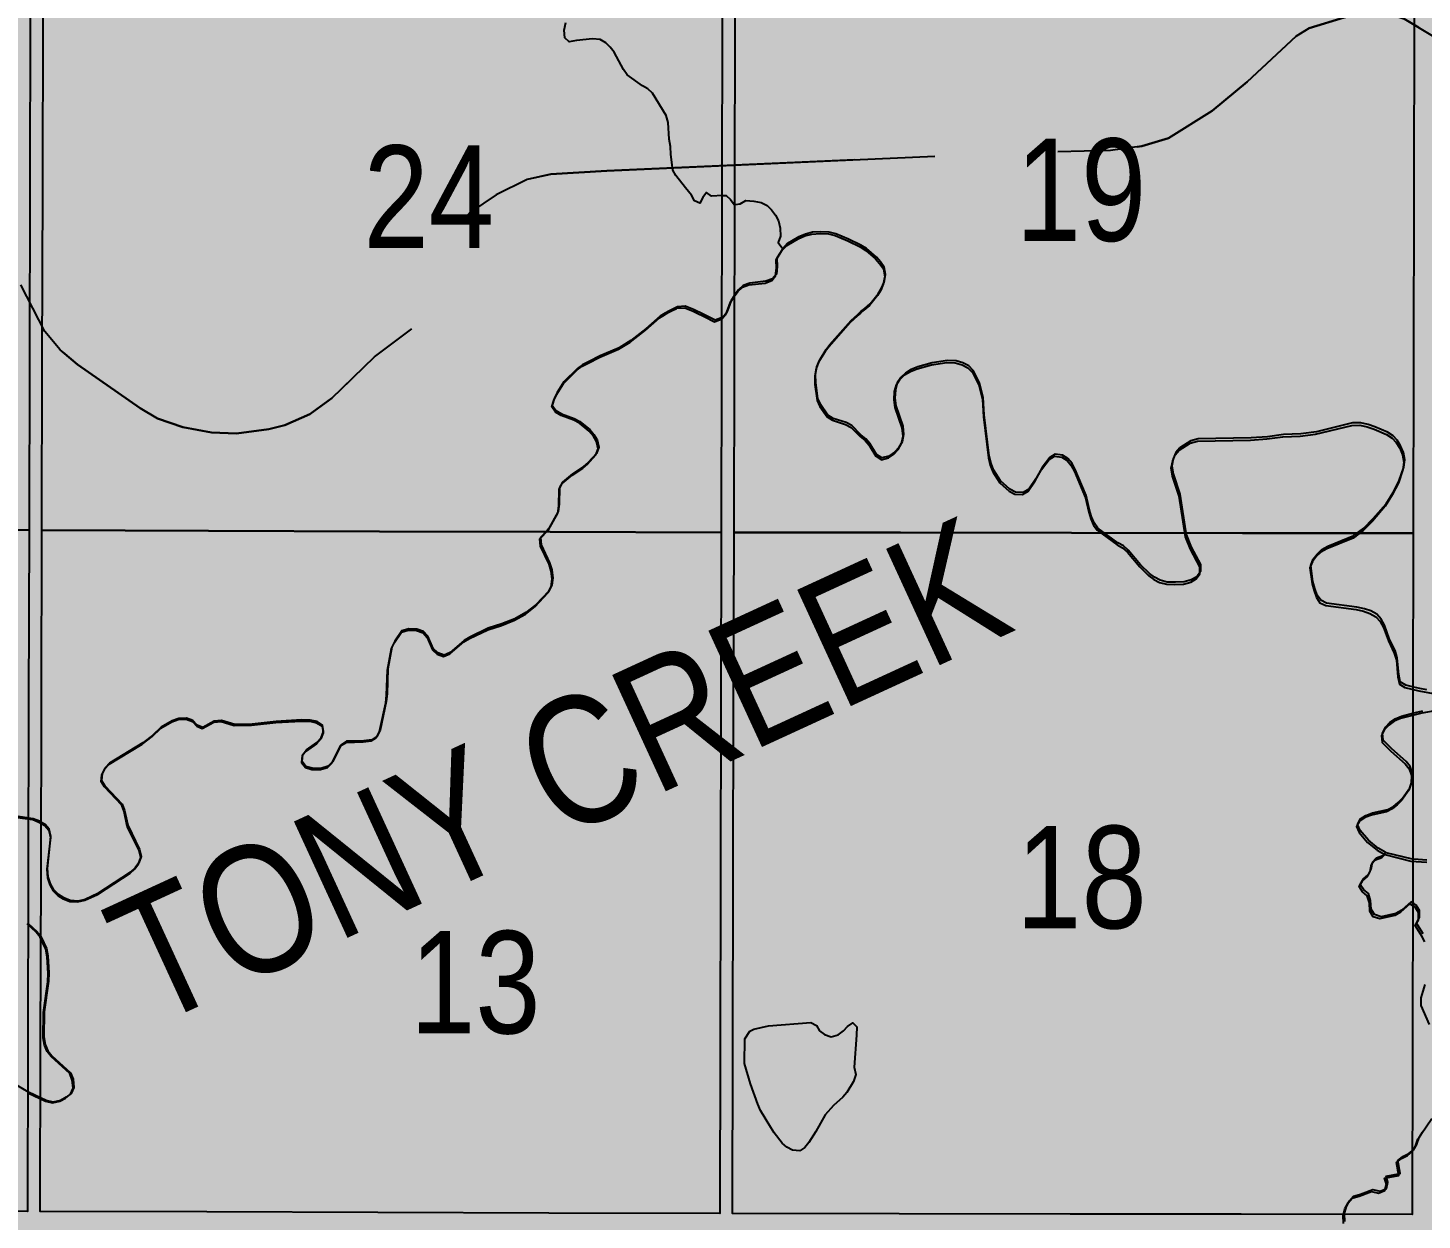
# Model space of a CAD drawing. Extents: x 403018 to 417191, y 6033193 to 6042673.
# Drawn here: x 414358.1 to 414467, y 6036726.9 to 6036820 of the extents above; entities that cross this region are included whole.
import ezdxf
from ezdxf.enums import TextEntityAlignment as Align

# ---------------------------------------------------------------- set-up
doc = ezdxf.new("R2010")
doc.units = 0
doc.header["$LTSCALE"] = 5
doc.linetypes.add('DASHED2', pattern=[9.525, 6.35, -3.175])
for name, color, linetype in [('Quarters', 8, 'Continuous'), ('RoadSeg', 57, 'DASHED2'), ('T-WATER', 160, 'Continuous'), ('T-WATER-T', 170, 'Continuous')]:
    doc.layers.add(name, color=color, linetype=linetype)
doc.layers.add('ROUTE-MAP-BACKGROUND-H', color=7, linetype='Continuous', true_color=0xf0ebff)
doc.styles.add('120', font='ARIALN.TTF', dxfattribs={"height": 13})
doc.styles.add('TXT', font='ARIALN.TTF', dxfattribs={"height": 0.2})

msp = doc.modelspace()

# ---------------------------------------------------------------- hatches: boundary and pattern name
at = {"layer": 'ROUTE-MAP-BACKGROUND-H'}
h = msp.add_hatch(color=256, dxfattribs=at)
h.dxf.hatch_style = 1
h.paths.add_polyline_path([(412923.423, 6037807.465), (416092.9, 6037807.465), (416092.9, 6035965.758), (412923.423, 6035965.758)])

# ---------------------------------------------------------------- linework, layer by layer
at = {"layer": 'Quarters'}
for points in [[(414358.182, 6036794.153), (414358.149, 6036780.765), (414344.801, 6036780.808), (414331.452, 6036780.851), (414318.103, 6036780.894), (414305.089, 6036780.936), (414305.126, 6036794.323), (414305.163, 6036807.71), (414305.178, 6036813.314), (414305.2, 6036821.097), (414305.237, 6036834.484), (414318.246, 6036834.443), (414331.59, 6036834.4), (414344.934, 6036834.357), (414358.278, 6036834.314), (414358.246, 6036820.927), (414358.214, 6036807.54), (414358.182, 6036794.153)], [(414412.241, 6036793.977), (414412.214, 6036780.59), (414398.865, 6036780.633), (414385.516, 6036780.677), (414372.168, 6036780.72), (414359.154, 6036780.762), (414359.186, 6036794.149), (414359.218, 6036807.537), (414359.251, 6036820.924), (414359.283, 6036834.311), (414372.292, 6036834.269), (414385.636, 6036834.226), (414398.98, 6036834.183), (414412.324, 6036834.14), (414412.296, 6036820.752), (414412.269, 6036807.365), (414412.241, 6036793.977)], [(414426.232, 6036780.574), (414413.218, 6036780.589), (414413.245, 6036793.976), (414413.273, 6036807.364), (414413.301, 6036820.751), (414413.328, 6036834.138), (414426.338, 6036834.124), (414439.682, 6036834.109), (414453.027, 6036834.094), (414466.371, 6036834.079), (414466.348, 6036820.691), (414466.325, 6036807.304), (414466.303, 6036793.916), (414466.28, 6036780.528), (414452.931, 6036780.544), (414439.581, 6036780.559), (414426.232, 6036780.574)], [(414358.053, 6036740.604), (414358.021, 6036727.552), (414344.668, 6036727.595), (414331.314, 6036727.638), (414317.961, 6036727.681), (414304.942, 6036727.723), (414304.961, 6036734.681), (414304.978, 6036740.775), (414305.015, 6036754.162), (414305.052, 6036767.549), (414305.089, 6036780.936), (414318.103, 6036780.894), (414331.452, 6036780.851), (414344.801, 6036780.808), (414358.149, 6036780.765), (414358.117, 6036767.378), (414358.085, 6036753.991), (414358.053, 6036740.604)], [(414412.131, 6036740.428), (414412.104, 6036727.375), (414398.751, 6036727.419), (414385.398, 6036727.463), (414372.044, 6036727.506), (414359.025, 6036727.548), (414359.057, 6036740.6), (414359.089, 6036753.988), (414359.121, 6036767.375), (414359.154, 6036780.762), (414372.168, 6036780.72), (414385.516, 6036780.677), (414398.865, 6036780.633), (414412.214, 6036780.59), (414412.186, 6036767.203), (414412.158, 6036753.815), (414412.131, 6036740.428)], [(414426.127, 6036727.359), (414413.108, 6036727.374), (414413.135, 6036740.426), (414413.163, 6036753.814), (414413.19, 6036767.201), (414413.218, 6036780.589), (414426.232, 6036780.574), (414439.581, 6036780.559), (414452.931, 6036780.544), (414466.28, 6036780.528), (414466.257, 6036767.141), (414466.234, 6036753.753), (414466.211, 6036740.366), (414466.189, 6036727.313), (414452.835, 6036727.328), (414439.481, 6036727.344), (414426.127, 6036727.359)]]:
    msp.add_lwpolyline(points, close=True, dxfattribs=at)
at = {"layer": 'RoadSeg', "flags": 128}
msp.add_lwpolyline([(414466.715, 6036820.039), (414465.564, 6036820.727), (414463.966, 6036821.227), (414462.6, 6036821.16), (414460.869, 6036820.827), (414458.138, 6036819.994), (414457.139, 6036819.362), (414453.31, 6036815.799), (414450.579, 6036813.534), (414447.149, 6036811.403), (414445.085, 6036810.771), (414442.621, 6036810.437), (414432.198, 6036810.138), (414403.293, 6036808.839), (414398.898, 6036808.573), (414397.066, 6036808.173), (414394.635, 6036806.974), (414392.637, 6036805.609), (414391.838, 6036804.71), (414390.972, 6036803.311), (414390.606, 6036802.079), (414390.173, 6036799.349), (414389.74, 6036798.116), (414389.307, 6036797.417), (414385.145, 6036794.32), (414381.815, 6036791.09), (414380.083, 6036789.825), (414378.118, 6036788.959), (414376.886, 6036788.659), (414374.356, 6036788.326), (414372.391, 6036788.393), (414370.16, 6036788.826), (414368.195, 6036789.492), (414366.83, 6036790.291), (414361.935, 6036793.721), (414360.569, 6036794.853), (414359.371, 6036796.285), (414356.973, 6036801.013), (414355.807, 6036802.246), (414355.075, 6036802.679), (414354.176, 6036802.945), (414353.31, 6036803.078), (414352.577, 6036802.978), (414351.445, 6036802.512), (414350.413, 6036801.846), (414346.383, 6036797.35), (414345.618, 6036796.784), (414343.32, 6036795.586), (414340.922, 6036794.453), (414339.657, 6036794.154), (414338.758, 6036794.087), (414336.094, 6036794.287), (414334.495, 6036793.987), (414324.339, 6036789.625), (414321.642, 6036788.959), (414318.711, 6036789.125), (414321.642, 6036788.959), (414324.339, 6036789.625), (414334.495, 6036793.987), (414336.094, 6036794.287), (414338.758, 6036794.087), (414339.657, 6036794.154), (414340.922, 6036794.453), (414343.32, 6036795.586), (414341.688, 6036798.15), (414341.122, 6036799.315), (414341.022, 6036800.714), (414341.189, 6036803.877), (414340.256, 6036805.709), (414339.524, 6036806.075), (414334.762, 6036805.975), (414328.002, 6036805.542), (414327.169, 6036805.576), (414326.37, 6036805.842), (414325.438, 6036806.641), (414319.744, 6036815.066), (414319.144, 6036816.265), (414319.044, 6036817.597), (414319.078, 6036834.347), (414319.044, 6036817.597), (414319.144, 6036816.265), (414319.744, 6036815.066), (414325.438, 6036806.641), (414326.37, 6036805.842), (414327.169, 6036805.576), (414328.002, 6036805.542), (414334.762, 6036805.975), (414339.524, 6036806.075), (414340.256, 6036805.709), (414341.189, 6036803.877), (414341.022, 6036800.714), (414341.122, 6036799.315), (414341.688, 6036798.15), (414343.32, 6036795.586), (414345.618, 6036796.784), (414346.383, 6036797.35), (414350.413, 6036801.846), (414351.445, 6036802.512), (414352.577, 6036802.978), (414353.31, 6036803.078), (414354.176, 6036802.945), (414355.075, 6036802.679), (414355.807, 6036802.246), (414356.973, 6036801.013), (414359.371, 6036796.285), (414360.569, 6036794.853), (414361.935, 6036793.721), (414366.83, 6036790.291), (414368.195, 6036789.492), (414370.16, 6036788.826), (414372.391, 6036788.393), (414374.356, 6036788.326), (414376.886, 6036788.659), (414378.118, 6036788.959), (414380.083, 6036789.825), (414381.815, 6036791.09), (414385.145, 6036794.32), (414389.307, 6036797.417), (414389.74, 6036798.116), (414390.173, 6036799.349), (414390.606, 6036802.079), (414390.972, 6036803.311), (414391.838, 6036804.71), (414392.637, 6036805.609), (414394.635, 6036806.974), (414397.066, 6036808.173), (414398.898, 6036808.573), (414403.293, 6036808.839), (414432.198, 6036810.138), (414442.621, 6036810.437), (414445.085, 6036810.771), (414447.149, 6036811.403), (414450.579, 6036813.534), (414453.31, 6036815.799), (414457.139, 6036819.362), (414458.138, 6036819.994), (414460.869, 6036820.827), (414462.6, 6036821.16), (414463.966, 6036821.227), (414465.564, 6036820.727), (414468.961, 6036818.696), (414474.189, 6036813.634), (414478.851, 6036810.704), (414489.041, 6036804.676), (414491.172, 6036803.578), (414496.134, 6036801.546), (414499.164, 6036799.881), (414502.627, 6036798.283), (414505.724, 6036797.384), (414509.154, 6036797.417), (414510.486, 6036797.784), (414515.548, 6036798.616), (414518.445, 6036798.782), (414523.739, 6036798.616), (414529.966, 6036797.75), (414533.863, 6036797.417)], dxfattribs=at)
at = {"layer": 'T-WATER', "linetype": 'Continuous', "flags": 128}
for points in [[(414412.32, 6036806.916), (414411.464, 6036806.863), (414411.076, 6036807.144), (414410.78, 6036806.762), (414410.544, 6036806.32), (414410.122, 6036806.499), (414409.885, 6036806.941), (414409.438, 6036807.51), (414408.677, 6036808.472), (414408.445, 6036808.906), (414408.286, 6036810.105), (414408.26, 6036810.743), (414408.145, 6036811.306), (414408.071, 6036812.621), (414407.91, 6036813.164), (414406.863, 6036814.906), (414406.491, 6036815.24), (414406.061, 6036815.492), (414404.874, 6036816.354), (414404.587, 6036816.76), (414403.853, 6036818.105), (414403.556, 6036818.511), (414403.201, 6036818.849), (414402.774, 6036819.097), (414402.17, 6036819.158), (414400.919, 6036819.019), (414400.344, 6036818.907), (414399.994, 6036819.243), (414399.964, 6036819.834), (414400.073, 6036820.433)], [(414412.32, 6036806.916), (414412.605, 6036806.927), (414412.957, 6036806.611), (414413.242, 6036806.203), (414413.321, 6036806.21), (414413.696, 6036806.255), (414414.133, 6036806.511), (414414.774, 6036806.481), (414415.345, 6036806.357), (414415.801, 6036806.13), (414416.15, 6036805.793), (414416.456, 6036805.388), (414416.704, 6036804.923), (414416.825, 6036804.35), (414416.862, 6036803.729), (414416.66, 6036803.25), (414417.02, 6036802.75)], [(414423.126, 6036803.035), (414422.174, 6036803.503), (414421.179, 6036803.928), (414420.644, 6036804.06), (414419.993, 6036804.071), (414419.339, 6036804.038), (414418.798, 6036803.897), (414418.285, 6036803.678), (414417.393, 6036803.156), (414417.02, 6036802.75)], [(414417.02, 6036802.75), (414416.575, 6036802.026), (414416.597, 6036801.361), (414416.525, 6036800.772), (414416.222, 6036800.399), (414415.715, 6036800.213), (414414.447, 6036800.07), (414413.931, 6036799.883), (414413.56, 6036799.548), (414413.301, 6036799.196), (414413.27, 6036799.155), (414413.002, 6036798.717), (414412.78, 6036798.147), (414412.675, 6036797.879), (414412.619, 6036797.749), (414412.304, 6036797.392)], [(414449.65, 6036778.08), (414449.661, 6036777.536), (414449.37, 6036777.128), (414448.941, 6036776.878), (414448.387, 6036776.728), (414447.702, 6036776.697), (414447.051, 6036776.713), (414446.517, 6036776.857), (414446.056, 6036777.093), (414445.678, 6036777.376), (414444.977, 6036778.068), (414444.002, 6036779.204), (414443.633, 6036779.541), (414443.208, 6036779.789), (414441.928, 6036780.717), (414441.63, 6036780.933), (414441.353, 6036781.33), (414441.137, 6036781.81), (414440.981, 6036782.336), (414440.721, 6036783.465), (414439.879, 6036785.501), (414439.647, 6036785.929), (414439.623, 6036785.974), (414439.293, 6036786.361), (414438.884, 6036786.624), (414438.318, 6036786.707), (414437.89, 6036786.449), (414437.303, 6036785.658), (414436.804, 6036784.787), (414436.257, 6036783.966), (414435.799, 6036783.702), (414435.197, 6036783.736), (414434.757, 6036783.982), (414434.024, 6036784.627), (414433.489, 6036785.489), (414433.294, 6036785.987), (414433.152, 6036786.579), (414432.748, 6036789.775), (414432.674, 6036791.135), (414432.407, 6036792.286), (414431.893, 6036793.238), (414431.55, 6036793.614), (414431.102, 6036793.852), (414430.562, 6036793.991), (414429.903, 6036794.024), (414428.7, 6036793.833), (414427.589, 6036793.523), (414427.069, 6036793.309), (414426.61, 6036793.037), (414426.244, 6036792.69), (414425.969, 6036792.275), (414425.824, 6036791.743), (414425.781, 6036791.091), (414425.864, 6036790.489), (414426.406, 6036788.903), (414426.47, 6036788.253), (414426.344, 6036787.682), (414426.084, 6036787.222), (414425.747, 6036786.851), (414425.324, 6036786.552), (414424.767, 6036786.42), (414424.341, 6036786.685), (414423.829, 6036787.544), (414423.51, 6036787.911), (414423.12, 6036788.226), (414422.42, 6036788.935), (414421.98, 6036789.17), (414420.969, 6036789.489), (414420.54, 6036789.755), (414419.991, 6036790.57), (414419.777, 6036791.044), (414419.605, 6036792.284), (414419.594, 6036792.949), (414419.691, 6036793.531), (414419.889, 6036794.028), (414420.41, 6036794.871), (414420.712, 6036795.276), (414422.366, 6036797.141), (414422.888, 6036797.63), (414423.155, 6036797.874), (414423.433, 6036798.098), (414423.861, 6036798.457), (414424.473, 6036799.244), (414424.742, 6036799.662), (414424.944, 6036800.143), (414425.058, 6036800.74), (414424.953, 6036801.319), (414424.654, 6036801.735), (414424.344, 6036802.101), (414423.565, 6036802.763), (414423.126, 6036803.035)], [(414412.304, 6036797.392), (414411.757, 6036797.169), (414410.588, 6036797.752), (414410.322, 6036797.886), (414410.055, 6036797.996), (414409.402, 6036798.259), (414408.792, 6036798.223), (414408.383, 6036798.018), (414408.116, 6036797.884), (414407.85, 6036797.728), (414407.438, 6036797.488), (414406.34, 6036796.505), (414405.149, 6036795.575), (414404.243, 6036795.022), (414402.769, 6036794.399), (414401.862, 6036793.931), (414401.389, 6036793.692), (414400.998, 6036793.41), (414399.926, 6036792.359), (414399.398, 6036791.512), (414399.174, 6036791.027), (414399.02, 6036790.523), (414399.297, 6036790.11), (414399.755, 6036789.854), (414400.728, 6036789.497), (414401.177, 6036789.252), (414401.948, 6036788.627), (414402.279, 6036788.253), (414402.528, 6036787.823), (414402.653, 6036787.243), (414402.467, 6036786.768), (414401.823, 6036786.058), (414401.457, 6036785.736), (414400.612, 6036785.181), (414399.831, 6036784.527), (414399.59, 6036784.102), (414399.563, 6036782.803), (414399.487, 6036782.221), (414398.759, 6036780.909), (414398.613, 6036780.753), (414398.093, 6036780.199), (414398.155, 6036779.635), (414398.815, 6036778.224), (414398.985, 6036777.677), (414399.066, 6036777.047), (414398.987, 6036776.467), (414398.745, 6036776.01), (414397.734, 6036774.928), (414396.958, 6036774.334), (414396.101, 6036773.844), (414395.087, 6036773.443), (414394.016, 6036773.104), (414392.593, 6036772.42), (414392.149, 6036772.148), (414391.045, 6036771.22), (414390.571, 6036771.002), (414390.076, 6036771.177), (414389.706, 6036771.517), (414389.292, 6036772.496), (414388.962, 6036772.851), (414388.447, 6036773.033), (414387.81, 6036773.068), (414387.268, 6036772.91), (414386.724, 6036772.085), (414386.496, 6036771.623), (414386.179, 6036769.93), (414386.119, 6036767.992), (414386.052, 6036767.386), (414385.576, 6036765.148), (414385.523, 6036765.042), (414385.34, 6036764.67), (414384.921, 6036764.399), (414384.289, 6036764.318), (414382.96, 6036764.272), (414382.531, 6036764.003), (414381.847, 6036762.666), (414381.508, 6036762.319), (414380.954, 6036762.16), (414380.291, 6036762.166), (414379.775, 6036762.309), (414379.476, 6036762.705), (414379.524, 6036763.244), (414379.836, 6036763.607), (414380.641, 6036764.18), (414380.977, 6036764.551), (414381.161, 6036765.032), (414381.083, 6036765.546), (414380.649, 6036765.809), (414380.112, 6036765.929), (414379.443, 6036765.941), (414377.459, 6036765.832)], [(414467.341, 6036768.304), (414466.792, 6036768.401), (414466.336, 6036768.512), (414465.699, 6036768.667), (414465.268, 6036768.914), (414465.145, 6036769.503), (414465.025, 6036770.796), (414464.867, 6036771.357), (414464.402, 6036772.314), (414464.026, 6036773.342), (414463.772, 6036773.821), (414463.421, 6036774.197), (414462.957, 6036774.455), (414462.457, 6036774.625), (414461.881, 6036774.75), (414459.506, 6036775.075), (414459.048, 6036775.287), (414458.771, 6036775.69), (414458.593, 6036776.215), (414458.442, 6036776.767), (414458.272, 6036778.012), (414458.459, 6036778.512), (414458.765, 6036778.906), (414459.13, 6036779.25), (414459.6, 6036779.515), (414461.635, 6036780.343), (414462.128, 6036780.71), (414462.428, 6036780.932), (414463.156, 6036781.676), (414464.157, 6036782.824), (414464.697, 6036783.714), (414465.186, 6036784.657), (414465.531, 6036785.698), (414465.62, 6036786.26), (414465.507, 6036786.849), (414465.293, 6036787.363), (414465.018, 6036787.792), (414464.698, 6036788.139), (414464.254, 6036788.426), (414463.281, 6036788.85), (414462.744, 6036789.022), (414462.184, 6036789.143), (414461.535, 6036789.141), (414458.717, 6036788.456), (414457.504, 6036788.289), (414456.15, 6036788.241), (414454.901, 6036788.062), (414453.626, 6036787.971), (414449.478, 6036787.892), (414448.903, 6036787.739), (414448.036, 6036787.19), (414447.719, 6036786.827), (414447.534, 6036786.352), (414447.426, 6036785.787), (414447.516, 6036785.162), (414448.04, 6036783.583), (414448.483, 6036780.716), (414448.528, 6036780.425), (414448.919, 6036779.449), (414449.65, 6036778.08)], [(414464.138, 6036755.593), (414463.548, 6036755.926), (414462.789, 6036756.542), (414462.143, 6036757.306), (414461.93, 6036757.779), (414462.162, 6036758.215), (414462.58, 6036758.487), (414463.104, 6036758.681), (414464.282, 6036758.94), (414464.725, 6036759.183), (414465.108, 6036759.491), (414465.445, 6036759.835), (414466.015, 6036760.648), (414466.187, 6036761.183), (414466.215, 6036761.776), (414466.028, 6036762.298), (414465.727, 6036762.704), (414464.606, 6036763.679), (414463.918, 6036764.359), (414463.881, 6036764.904), (414464.114, 6036765.377), (414464.443, 6036765.73), (414464.86, 6036766.024), (414465.352, 6036766.243), (414466.335, 6036766.488), (414467.022, 6036766.656)], [(414377.459, 6036765.832), (414375.576, 6036765.623), (414374.216, 6036765.587), (414373.189, 6036765.911), (414372.622, 6036765.852), (414371.717, 6036765.358), (414371.286, 6036765.536), (414370.944, 6036765.907), (414370.454, 6036766.076), (414369.839, 6036766.064), (414369.334, 6036765.878), (414368.479, 6036765.375), (414367.792, 6036764.726), (414367.027, 6036764.142), (414364.437, 6036762.571), (414364.109, 6036762.194), (414363.869, 6036761.741), (414363.812, 6036761.204), (414364.074, 6036760.786), (414365.429, 6036759.37), (414365.613, 6036758.864), (414365.856, 6036757.713), (414366.783, 6036755.811), (414366.916, 6036755.27), (414366.737, 6036754.773), (414366.447, 6036754.396), (414366.082, 6036754.052), (414366.064, 6036754.04), (414363.534, 6036752.371), (414362.541, 6036751.927), (414361.985, 6036751.797), (414361.367, 6036751.839), (414360.859, 6036752.04), (414360.442, 6036752.308), (414360.074, 6036752.669), (414359.825, 6036753.14), (414359.635, 6036753.675), (414359.608, 6036754.054), (414359.587, 6036754.348), (414359.852, 6036756.836), (414359.73, 6036757.401), (414359.409, 6036757.778), (414359.135, 6036757.934), (414358.961, 6036758.032), (414358.472, 6036758.221), (414358.13, 6036758.273), (414357.291, 6036758.401)], [(414467.047, 6036749.228), (414466.533, 6036750.056), (414466.776, 6036750.508), (414466.779, 6036751.059), (414466.511, 6036751.482), (414466.324, 6036751.601), (414466.103, 6036751.737), (414465.382, 6036751.081), (414464.927, 6036750.821), (414463.772, 6036750.571), (414463.246, 6036750.733), (414462.982, 6036751.17), (414462.94, 6036751.833), (414462.775, 6036752.373), (414462.408, 6036752.682), (414462.143, 6036753.087), (414462.402, 6036753.533), (414462.763, 6036753.844), (414462.809, 6036753.926), (414462.999, 6036754.273), (414463.092, 6036754.834), (414463.41, 6036755.178), (414463.909, 6036755.36), (414464.138, 6036755.593)], [(414464.138, 6036755.593), (414466.191, 6036755.091), (414466.326, 6036755.081), (414467.333, 6036755.004)], [(414358.053, 6036750.068), (414358.118, 6036750.008), (414358.757, 6036749.426), (414359.072, 6036749.033), (414359.122, 6036748.924), (414359.502, 6036748.098), (414359.616, 6036747.503), (414359.684, 6036746.19), (414359.66, 6036745.545), (414359.334, 6036743.148), (414359.295, 6036741.175), (414359.407, 6036740.587), (414359.614, 6036740.099), (414359.922, 6036739.708), (414361.385, 6036738.376), (414361.586, 6036737.866), (414361.651, 6036737.235), (414361.446, 6036736.758), (414361.062, 6036736.467), (414360.605, 6036736.22), (414360.043, 6036736.081), (414359.496, 6036736.217), (414359.104, 6036736.4), (414358.099, 6036736.869), (414357.216, 6036737.39)], [(414466.31, 6036732.363), (414466.565, 6036732.809), (414466.74, 6036733.326), (414466.999, 6036733.73)], [(414460.946, 6036726.765), (414460.911, 6036727.388), (414460.934, 6036727.476), (414461.052, 6036727.918), (414461.302, 6036728.374), (414461.616, 6036728.735), (414462.168, 6036728.885), (414463.129, 6036729.251), (414463.688, 6036729.132), (414464.182, 6036729.343), (414464.299, 6036729.838), (414464.152, 6036730.291), (414465.267, 6036730.499), (414465.078, 6036731.537), (414465.465, 6036731.848), (414465.934, 6036732.08), (414466.31, 6036732.363)]]:
    msp.add_lwpolyline(points, dxfattribs=at)
at = {"layer": 'T-WATER'}
for points in [[(414416.965, 6036802.614), (414417.339, 6036803.019), (414418.229, 6036803.54), (414418.742, 6036803.759), (414419.288, 6036803.905), (414419.941, 6036803.936), (414420.591, 6036803.925), (414421.125, 6036803.792), (414422.12, 6036803.366), (414423.072, 6036802.897), (414423.511, 6036802.624), (414424.28, 6036801.956), (414424.59, 6036801.59), (414424.889, 6036801.174), (414424.994, 6036800.595), (414424.883, 6036799.998), (414424.686, 6036799.515), (414424.416, 6036799.098), (414423.797, 6036798.313), (414423.369, 6036797.953), (414423.102, 6036797.729), (414422.918, 6036797.56)], [(414412.539, 6036797.582), (414412.567, 6036797.611), (414412.622, 6036797.752), (414412.728, 6036798.018), (414412.95, 6036798.581), (414413.22, 6036799.022), (414413.506, 6036799.411), (414413.876, 6036799.746), (414414.389, 6036799.933), (414415.659, 6036800.076), (414416.166, 6036800.265), (414416.469, 6036800.639), (414416.543, 6036801.225), (414416.52, 6036801.89), (414416.965, 6036802.614)], [(414407.791, 6036797.592), (414407.815, 6036797.606), (414408.081, 6036797.762), (414408.348, 6036797.895), (414408.723, 6036798.084), (414408.756, 6036798.101), (414409.368, 6036798.136), (414410.016, 6036797.867), (414410.283, 6036797.757), (414410.549, 6036797.623), (414410.621, 6036797.586)], [(414357.256, 6036758.333), (414358.437, 6036758.152), (414358.926, 6036757.962), (414359.372, 6036757.708), (414359.694, 6036757.33), (414359.815, 6036756.766), (414359.547, 6036754.279), (414359.595, 6036753.607), (414359.785, 6036753.072), (414360.033, 6036752.6), (414360.4, 6036752.24), (414360.817, 6036751.971), (414361.324, 6036751.77), (414361.941, 6036751.728), (414362.498, 6036751.856), (414363.491, 6036752.3), (414366.039, 6036753.977), (414366.404, 6036754.321), (414366.694, 6036754.698), (414366.874, 6036755.194), (414366.742, 6036755.735), (414365.816, 6036757.637), (414365.574, 6036758.788), (414365.391, 6036759.293), (414364.038, 6036760.71), (414363.778, 6036761.129), (414363.836, 6036761.664), (414364.076, 6036762.117), (414364.404, 6036762.493), (414366.994, 6036764.061), (414367.758, 6036764.645), (414368.446, 6036765.293), (414369.301, 6036765.795), (414369.806, 6036765.98), (414370.421, 6036765.993), (414370.91, 6036765.822), (414371.252, 6036765.451), (414371.682, 6036765.272), (414372.587, 6036765.765), (414373.154, 6036765.824), (414374.18, 6036765.499), (414375.539, 6036765.534), (414377.422, 6036765.74), (414379.405, 6036765.847), (414380.074, 6036765.835), (414380.611, 6036765.714), (414381.044, 6036765.452), (414381.121, 6036764.938), (414380.937, 6036764.457), (414380.601, 6036764.087), (414379.796, 6036763.514), (414379.483, 6036763.152), (414379.435, 6036762.613), (414379.733, 6036762.217), (414380.249, 6036762.074), (414380.911, 6036762.067), (414381.465, 6036762.225), (414381.804, 6036762.572), (414382.49, 6036763.907), (414382.919, 6036764.176), (414384.247, 6036764.221), (414384.879, 6036764.301), (414385.298, 6036764.572), (414385.534, 6036765.05), (414386.012, 6036767.285), (414386.08, 6036767.891), (414386.142, 6036769.828), (414386.46, 6036771.52), (414386.688, 6036771.982), (414387.233, 6036772.806), (414387.775, 6036772.963), (414388.412, 6036772.928), (414388.926, 6036772.745), (414389.256, 6036772.39), (414389.669, 6036771.411), (414390.038, 6036771.07), (414390.532, 6036770.895), (414391.007, 6036771.113), (414392.111, 6036772.04), (414392.556, 6036772.311), (414393.978, 6036772.993), (414395.049, 6036773.331), (414396.063, 6036773.731), (414396.92, 6036774.219), (414397.689, 6036774.813), (414398.701, 6036775.893), (414398.943, 6036776.349), (414399.022, 6036776.929), (414398.941, 6036777.558), (414398.771, 6036778.106), (414398.113, 6036779.516), (414398.052, 6036780.081), (414398.718, 6036780.79), (414399.446, 6036782.1), (414399.522, 6036782.682), (414399.551, 6036783.981), (414399.792, 6036784.405), (414400.573, 6036785.059), (414401.416, 6036785.612), (414401.782, 6036785.934), (414402.424, 6036786.642), (414402.609, 6036787.117), (414402.482, 6036787.695), (414402.233, 6036788.125), (414401.905, 6036788.502), (414401.137, 6036789.13), (414400.699, 6036789.375), (414399.728, 6036789.734), (414399.269, 6036789.988), (414398.994, 6036790.405), (414399.149, 6036790.911), (414399.369, 6036791.392), (414399.895, 6036792.237), (414400.967, 6036793.291), (414401.358, 6036793.573), (414401.832, 6036793.805), (414402.736, 6036794.276), (414404.208, 6036794.898), (414405.113, 6036795.451), (414406.307, 6036796.384), (414407.404, 6036797.366), (414407.525, 6036797.437), (414407.791, 6036797.592)], [(414410.621, 6036797.586), (414410.888, 6036797.452), (414411.704, 6036797.041), (414412.219, 6036797.246), (414412.285, 6036797.316), (414412.539, 6036797.582)], [(414422.918, 6036797.56), (414422.836, 6036797.485), (414422.303, 6036796.998), (414420.659, 6036795.13), (414420.346, 6036794.726), (414419.826, 6036793.883), (414419.629, 6036793.386), (414419.536, 6036792.804), (414419.545, 6036792.144), (414419.721, 6036790.907), (414419.933, 6036790.433), (414420.484, 6036789.617), (414420.913, 6036789.35), (414421.924, 6036789.03), (414422.364, 6036788.796), (414423.064, 6036788.084), (414423.454, 6036787.768), (414423.774, 6036787.4), (414424.294, 6036786.542), (414424.721, 6036786.275), (414425.278, 6036786.407), (414425.7, 6036786.706), (414426.036, 6036787.075), (414426.296, 6036787.535), (414426.422, 6036788.107), (414426.357, 6036788.755), (414425.806, 6036790.342), (414425.722, 6036790.944), (414425.765, 6036791.597), (414425.909, 6036792.128), (414426.18, 6036792.545), (414426.545, 6036792.893), (414427.004, 6036793.164), (414427.523, 6036793.378), (414428.633, 6036793.688), (414429.844, 6036793.874), (414430.503, 6036793.843), (414431.04, 6036793.698), (414431.489, 6036793.46), (414431.84, 6036793.085), (414432.355, 6036792.133), (414432.623, 6036790.982), (414432.698, 6036789.622), (414433.101, 6036786.425), (414433.24, 6036785.835), (414433.435, 6036785.336), (414433.974, 6036784.472), (414434.706, 6036783.827), (414435.147, 6036783.581), (414435.748, 6036783.546), (414436.205, 6036783.81), (414436.752, 6036784.63), (414437.249, 6036785.5), (414437.834, 6036786.291), (414438.262, 6036786.548), (414438.828, 6036786.465), (414439.237, 6036786.202), (414439.567, 6036785.814), (414439.823, 6036785.341), (414440.666, 6036783.305), (414440.925, 6036782.176), (414441.083, 6036781.65), (414441.299, 6036781.17), (414441.576, 6036780.773), (414443.153, 6036779.626), (414443.578, 6036779.377), (414443.946, 6036779.041), (414444.93, 6036777.902), (414445.63, 6036777.21), (414446.007, 6036776.926), (414446.467, 6036776.69), (414447.001, 6036776.546), (414447.652, 6036776.529), (414448.337, 6036776.558), (414448.891, 6036776.707), (414449.321, 6036776.956), (414449.612, 6036777.363), (414449.602, 6036777.907), (414448.872, 6036779.276), (414448.481, 6036780.251), (414447.991, 6036783.412), (414447.468, 6036784.99), (414447.378, 6036785.614), (414447.489, 6036786.182), (414447.675, 6036786.657), (414447.992, 6036787.019), (414448.845, 6036787.569), (414449.419, 6036787.718), (414453.565, 6036787.803), (414454.839, 6036787.892), (414456.088, 6036788.07), (414457.441, 6036788.117), (414458.655, 6036788.278), (414461.469, 6036788.958), (414462.115, 6036788.961), (414462.678, 6036788.84), (414463.216, 6036788.669), (414464.192, 6036788.243), (414464.633, 6036787.954), (414464.952, 6036787.606), (414465.227, 6036787.178), (414465.44, 6036786.663), (414465.554, 6036786.074), (414465.464, 6036785.512), (414465.117, 6036784.471), (414464.63, 6036783.529), (414464.091, 6036782.643), (414463.095, 6036781.478), (414462.366, 6036780.735), (414461.574, 6036780.147), (414459.539, 6036779.323), (414459.07, 6036779.059), (414458.705, 6036778.715), (414458.399, 6036778.322), (414458.212, 6036777.823), (414458.38, 6036776.579), (414458.53, 6036776.027), (414458.708, 6036775.502), (414458.984, 6036775.099), (414459.442, 6036774.887), (414461.816, 6036774.562), (414462.394, 6036774.435), (414462.892, 6036774.264), (414463.355, 6036774.006), (414463.704, 6036773.631), (414463.957, 6036773.152), (414464.332, 6036772.124), (414464.8, 6036771.166), (414464.957, 6036770.606), (414465.078, 6036769.314), (414465.2, 6036768.725), (414465.624, 6036768.48), (414466.717, 6036768.212), (414467.844, 6036768.013)], [(414468.133, 6036766.679), (414466.942, 6036766.468), (414465.277, 6036766.058), (414464.784, 6036765.839), (414464.368, 6036765.546), (414464.039, 6036765.196), (414463.803, 6036764.726), (414463.839, 6036764.181), (414464.529, 6036763.499), (414465.646, 6036762.522), (414465.947, 6036762.116), (414466.133, 6036761.595), (414466.104, 6036761.002), (414465.932, 6036760.468), (414465.361, 6036759.659), (414465.022, 6036759.315), (414464.638, 6036759.007), (414464.198, 6036758.765), (414463.021, 6036758.507), (414462.498, 6036758.318), (414462.081, 6036758.045), (414461.848, 6036757.609), (414462.06, 6036757.137), (414462.704, 6036756.373), (414463.462, 6036755.757), (414464.051, 6036755.424)], [(414467.178, 6036748.597), (414466.952, 6036749.059), (414466.438, 6036749.887), (414466.682, 6036750.339), (414466.686, 6036750.889), (414466.417, 6036751.312), (414466.011, 6036751.57), (414465.288, 6036750.913), (414464.832, 6036750.654), (414463.679, 6036750.404), (414463.153, 6036750.566), (414462.89, 6036751.003), (414462.848, 6036751.666), (414462.684, 6036752.206), (414462.318, 6036752.516), (414462.056, 6036752.924), (414462.312, 6036753.366), (414462.674, 6036753.677), (414462.911, 6036754.105), (414463.004, 6036754.666), (414463.323, 6036755.01), (414463.821, 6036755.191), (414464.051, 6036755.424)], [(414464.051, 6036755.424), (414466.1, 6036754.917), (414467.334, 6036754.821)], [(414358.046, 6036736.809), (414359.439, 6036736.157), (414359.985, 6036736.021), (414360.547, 6036736.16), (414361.005, 6036736.405), (414361.389, 6036736.695), (414361.595, 6036737.172), (414361.531, 6036737.803), (414361.329, 6036738.313), (414359.869, 6036739.645), (414359.561, 6036740.037), (414359.354, 6036740.526), (414359.243, 6036741.113), (414359.284, 6036743.085), (414359.611, 6036745.481), (414359.637, 6036746.126), (414359.571, 6036747.438), (414359.457, 6036748.033), (414359.027, 6036748.967), (414358.713, 6036749.361), (414358.01, 6036750.003)], [(414467.535, 6036742.143), (414466.907, 6036743.627), (414466.899, 6036744.222), (414467.208, 6036745.268)], [(414460.828, 6036726.608), (414460.794, 6036727.231), (414460.936, 6036727.76), (414461.186, 6036728.217), (414461.501, 6036728.577), (414462.053, 6036728.729), (414463.014, 6036729.094), (414463.573, 6036728.974), (414464.067, 6036729.185), (414464.184, 6036729.68), (414464.039, 6036730.134), (414465.153, 6036730.34), (414464.966, 6036731.379), (414465.354, 6036731.691), (414465.822, 6036731.923), (414466.201, 6036732.215), (414466.451, 6036732.657), (414466.628, 6036733.178), (414466.887, 6036733.582), (414467.722, 6036734.8)]]:
    msp.add_lwpolyline(points, dxfattribs=at)
msp.add_lwpolyline([(414418.37, 6036732.272), (414417.796, 6036732.335), (414417.333, 6036732.553), (414416.984, 6036732.886), (414416.363, 6036733.68), (414416.101, 6036734.097), (414415.298, 6036735.438), (414415.069, 6036735.93), (414414.514, 6036737.501), (414414.035, 6036739.108), (414414.059, 6036741.039), (414414.46, 6036741.617), (414414.757, 6036741.775), (414415.901, 6036742.038), (414419.222, 6036742.309), (414419.657, 6036742.083), (414419.891, 6036741.643), (414420.286, 6036741.359), (414420.8, 6036741.196), (414421.357, 6036741.343), (414421.763, 6036741.655), (414422.093, 6036742.004), (414422.492, 6036742.288), (414422.8, 6036741.974), (414422.799, 6036741.324), (414422.606, 6036738.816), (414422.727, 6036738.233), (414422.551, 6036737.704), (414422.041, 6036736.847), (414421.721, 6036736.479), (414420.996, 6036735.813), (414420.339, 6036735.082), (414419.615, 6036733.788), (414419.065, 6036732.922), (414418.763, 6036732.55), (414418.37, 6036732.272)], close=True, dxfattribs=at)

# ---------------------------------------------------------------- texts
at = {"layer": 'RoadSeg', "style": '120'}
for s, p in [('19', (414435.228, 6036803.363)), ('24', (414384.274, 6036802.825)), ('18', (414435.263, 6036749.662)), ('13', (414387.911, 6036741.453))]:
    msp.add_text(s, height=8.0041, dxfattribs=at).set_placement(p)
at = {"layer": 'T-WATER-T', "style": 'TXT'}
msp.add_text('TONY CREEK', height=10.0052, rotation=24.72273, dxfattribs=at).set_placement((414401.541, 6036757.444), align=Align.CENTER)

doc.saveas('drawing.dxf')
